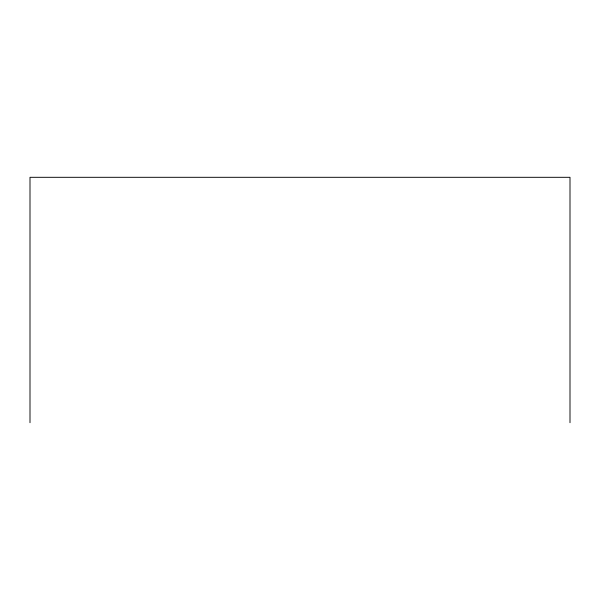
<?xml version="1.0" encoding="UTF-8"?>
<svg xmlns="http://www.w3.org/2000/svg" width="600" height="600" viewBox="0 0 600 600"><rect width="100%" height="100%" fill="white"/><g stroke="black" fill="none" stroke-linecap="round" stroke-linejoin="round"><path stroke-width="0.9" d="M570 422.692L570 177.308L30 177.308L30 422.692"/></g></svg>
